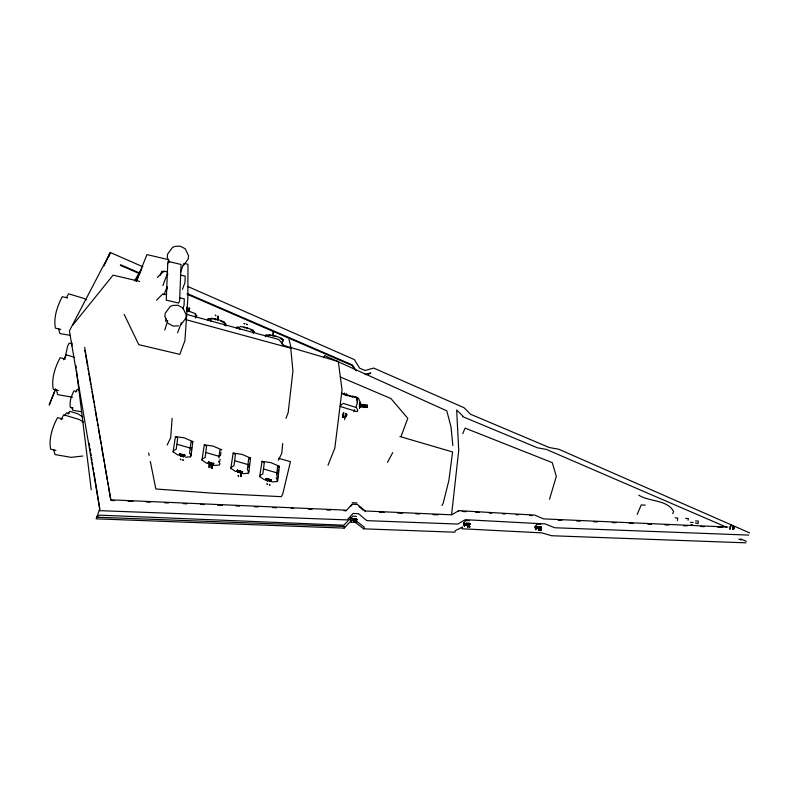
<?xml version="1.0" encoding="UTF-8"?>
<svg xmlns="http://www.w3.org/2000/svg" width="789" height="789" viewBox="0 0 789 789"><rect width="100%" height="100%" fill="white"/><g stroke="black" fill="none" stroke-linecap="round" stroke-linejoin="round"><path stroke-width="1.18" d="M211.639 464.948L211.669 468.341L212.28 464.977L212.28 468.37L212.478 464.968M240.507 473.203L240.537 476.586L241.148 473.232L241.148 476.615L241.335 473.222M537.901 526.894L538.779 527.417L537.526 527.466M209.154 464.228L209.174 467.65L209.312 464.179L209.825 464.188L209.785 467.68L209.982 464.248M186.954 310.896L187.042 307.207L186.894 311.3M189.449 311.596L189.538 307.947L189.113 311.438M218.306 319.851L218.405 316.202L217.744 320.009M217.695 319.752L217.794 316.162L217.478 319.811M237.913 471.329L238.692 470.54L239.146 471.053L237.913 471.329L238.031 470.609L239.136 471.112M360.859 405.004L360.967 404.057L360.898 404.55M360.869 406.207L360.82 406.611M273.339 335.798C272.807 329.851 274.099 330.699 272.876 335.66M164.773 330.098L167.732 320.63M166.972 289.218L167.071 286.782L164.063 294.849M167.524 275.361L167.623 272.915L162.909 285.598M343.195 416.286L342.387 417.509M344.576 394.944L344.655 393.001M345.562 416.128L345.503 417.509L342.613 416.819L343.876 412.469L342.722 414.097M188.768 311.616L188.926 307.907L188.61 311.566M246.75 328.559L247.154 327.987L246.622 327.829M272.728 335.927L273.605 335.759M347.002 415.083L347.199 414.925M346.203 395.19L346.243 394.589L346.036 395.19M172.13 418.338L170.671 437.826L167.179 444.996M361.569 406.818L361.618 406.197C369.41 406.079 369.232 408.613 361.569 406.818L361.638 406.236M276.791 476.102L277.097 472.887L263.763 469.07M282.728 443.526L281.791 453.261L278.379 460.312M361.638 405.191C360.958 403.406 365.997 406.877 367.378 405.566C363.078 403.12 356.806 405.635 367.368 405.802L367.437 405.073M360.977 404.175L360.829 405.299M698.107 523.166L698.314 521.125L695.582 520.868M451.633 514.231L458.734 450.341L456.663 409.964L462.768 415.961L462.541 416.582L537.437 447.797L546.382 449.424L726.541 527.2M367.388 405.654L361.747 405.053M177.91 455.046L173.097 451.831L175.444 436.573L184.261 437.875L192.832 441.544L191.135 455.529L190.494 456.801L185.395 457.186M190.494 456.801L190.918 453.3M191.342 449.809L191.619 447.481M206.767 463.301L201.964 460.076L204.302 444.828L213.129 446.12L221.699 449.799L219.884 450.065L218.878 457.876M219.786 461.555L220.062 459.228M220.486 455.726L220.91 452.235M235.635 471.546L230.832 468.331L233.169 453.073L241.996 454.375L250.567 458.044L248.87 472.029L248.219 473.301L243.12 473.686M248.219 473.301L248.505 470.974M248.929 467.473L249.354 463.981M264.502 479.801L259.689 476.586L262.037 461.328L270.854 462.63L279.424 466.299L277.738 480.284L277.087 481.556L271.988 481.941M277.087 481.556L277.649 476.891M278.073 473.4L278.497 469.899M359.449 405.151L359.537 404.017M276.614 474.376L277.61 466.565L279.424 466.299L278.783 467.571M359.459 404.678L359.557 403.929L359.419 405.25M65.093 357.683L67.647 346.016L69.225 343.166L72.006 343.826M367.23 407.499L367.299 406.759M359.419 405.96L359.409 406.601L359.419 406.029M359.577 406.236L359.794 404.875L360.04 406.157M734.47 528.482L734.49 528.64M345.434 416.513L345.69 413.752L345.493 414.718M732.794 529.084L733.05 526.332L732.853 527.299M345.612 415.813L345.819 414.511L346.312 415.142L345.621 415.625M346.312 415.3C346.637 413.199 346.687 416.365 345.809 414.689M346.647 394.322L346.47 395.299L347.13 394.737L346.637 394.106L346.44 395.407L347.121 394.914L346.627 394.283M346.282 395.25L346.479 394.283L346.608 395.2M732.557 528.669L732.744 527.673L732.577 528.255M732.685 527.516L732.764 526.707L732.596 527.289M345.207 414.955L345.276 414.541M732.557 527.535L732.764 526.736L732.577 527.693M539.311 527.594L539.568 526.884L539.42 528.374L538.384 527.802L537.881 528.324L539.045 528.482L539.242 526.874L539.035 528.433L539.568 526.884L540.524 527.003L539.824 527.851M466.269 523.393L465.895 524.695L469.12 524.833L469.494 523.531L466.269 523.393L465.835 524.537L469.06 524.665L469.445 523.383L467.907 523.462M537.743 526.924L537.24 528.423L537.822 526.815L537.398 528.324L540.603 528.364L540.978 527.062L537.743 526.924L537.319 528.078L540.544 528.206L540.929 526.914L539.39 526.993M240.28 471.911L241.513 471.457M353.166 518.925L352.772 520.217L356.056 520.543L356.45 519.241L353.166 518.925L352.732 520.069L356.017 520.375L356.411 519.093L354.833 519.083M275.262 336.508L275.982 336.439M215.782 319.466L214.924 319.21M276.002 336.666L275.144 336.41M355.997 406.966L357.634 401.917L356.796 397.114L352.515 396.108M343.018 416.967L343.185 416.454M344.803 417.381L344.971 416.888L344.655 419.689M352.93 519.497L352.466 520.286L352.91 518.777L352.604 520.395L353.245 518.807L352.93 519.497L354.241 519.487L353.59 518.856M733.76 527.397L733.74 527.821M345.227 415.625L345.345 415.192M353.876 411.7L354.626 409.629M109.04 255.863L110.065 253.101L104.02 265.893M160.325 275.203L161.804 271.219L164.132 271.771M167.879 262.165L168.698 259.946M180.395 272.58L183.699 263.684M165.503 321.261L166.321 319.032M93.921 472.562L99.769 509.053L96.13 518.837L344.122 528.107L349.833 522.101L355.385 522.397L363.729 528.837L454.839 532.2L455.431 530.612L462.561 526.983L461.9 528.758L541.865 532.871L551.708 535.741L745.852 542.832M182.437 289.395L184.961 282.6L185.218 276.15L180.464 275.026M84.67 347.308L110.894 500.463L114.573 500.63M182.782 308.755L184.044 305.353L184.301 298.903L179.547 297.778M177.604 332.78L181.322 322.77M344.122 528.107L344.724 526.5L96.731 517.229L99.355 515.148L343.826 525.198L349.635 519.142L350.464 520.405M356.332 522.338L355.878 522.752L356.569 521.697M364.982 511.617L365.218 510.986L357.486 504.496L352.219 504.181L346.608 510.177L111.131 499.841M363.729 528.837L364.321 527.23L356.017 520.701M401.128 436.228L407.795 418.308L390.959 398.563L340.148 376.935M458.557 511.262L458.794 510.631L534.715 515.109L543.621 518.886L727.892 527.062M469.386 526.569L468.913 523.985M536.027 526.628L536.747 528.6M540.495 529.084L540.652 528.768M540.869 530.109L541.106 529.478M285.993 418.269L288.182 412.568L292.936 371.096L290.766 348.245L185.701 319.604M55.477 389.056L49.194 405.092L55.605 389.164M328.007 465.254L334.822 448.162L342.051 389.924L338.303 361.559L283.872 345.464L278.714 339.457L186.52 314.357M637.187 514.428L641.22 504.94L645.224 505.138M672.701 513.659L673.609 511.469C667.316 499.486 649.13 501.972 638.774 495.147M136.211 281.357L146.971 254.581L168.027 259.561M196.116 316.902L196.777 315.304L195.149 314.781M207.596 320.176L208.247 318.578L213.257 318.943M224.323 325.265L224.599 322.02L217.922 319.506L211.265 318.204M236.453 328.431L237.114 326.833L239.54 327.474L239.787 329.615M265.321 336.676L265.982 335.078L270.982 335.453M282.718 341.647L283.379 340.049L280.332 338.55M323.658 357.762L324.565 355.592L446.811 410.852L451.022 427.076L452.837 445.519M108.162 257.618L110.065 253.101M136.25 281.594L141.399 269.404M462.758 433.634L465.125 428.121L552.29 462.64L556.314 476.388L549.529 499.259M733.77 527.269L732.971 528.383M173.097 451.831L173.748 450.558L176.253 449.158L177.683 438.003L175.444 436.573M192.191 442.816L192.832 441.544L191.017 441.82L189.587 452.965L191.135 455.529M201.964 460.076L202.605 458.803L205.12 457.403L206.55 446.258L204.302 444.828M230.832 468.331L231.473 467.058L233.978 465.658L235.408 454.503L233.169 453.073M249.916 459.316L250.567 458.044L248.752 458.32L247.322 469.465L248.87 472.029M259.689 476.586L260.34 475.313L262.845 473.913L264.276 462.758L262.037 461.328M675.049 517.811L677.781 518.067L677.347 520.533M685.68 518.363L688.412 518.62L688.067 520.217M690.385 522.298L693.117 522.555M387.498 462.364L392.735 452.59M66.384 297.729L68.574 293.804L84.216 298.518L86.228 299.81M63.613 359.774L66.335 354.863L74.156 357.23M75.705 392.094L77.204 389.391L79.551 390.101M60.97 419.699L63.702 414.797L79.344 419.521L83.368 422.095M64.846 415.675L66.424 412.825L69.195 413.475M68.17 414.008L69.679 411.306L77.874 413.781L82.845 416.977M441.968 505.493L443.083 503.569L448.872 480.511L452.58 451.959L399.875 436.514M134.574 280.785L141.862 268.299M269.453 480.402L269.651 481.398L270.38 481.162L269.157 479.929L270.499 480.028M273.694 331.962L272.974 331.922M208.927 462.709L209.894 462.305L210.19 462.985M360.06 405.94L359.804 404.658M72.726 325.176L113.083 275.134L139.692 281.426M183.344 265.646L188.216 259.019L188.561 255.804L185.277 248.801L180.188 246.168L174.971 246.355L172.485 247.509L167.603 254.137L167.268 257.352L169.546 262.402M180.967 324.743L185.839 318.105L186.184 314.89L182.9 307.888L177.811 305.254L172.594 305.451L170.108 306.596L165.226 313.233L164.891 316.438L167.662 322.474M463.942 522.801L465.737 520.543L469.258 520.691M353.876 519.764L354.32 519.221L353.216 518.955M180.07 454.454L181.292 454.237L180.72 455.095L180.07 454.346L181.332 454.286L180.444 455.016M266.662 479.209L267.954 479.179L267.284 479.781M350.385 506.518L351.983 504.802M208.927 462.768L210.032 462.344L209.795 463.291M157.405 277.452L163.816 271.081L167.376 271.929M156.488 300.214L162.899 293.843L166.469 294.692M466.486 523.324L466.181 524.133M359.488 407.706L360.326 407.104L359.705 406.345L359.478 407.923L360.307 407.331L359.695 406.562M733.011 527.269L733.701 526.776L733.208 526.145L732.971 528.206L733.662 527.713L733.168 527.082M266.662 479.091L268.004 479.475M209.825 464.198L209.312 464.179M466.723 524.261L467.236 523.354M215.141 319.16L215.2 319.052M458.794 510.631L451.732 514.813L365.218 510.986M539.755 527.841L540.465 526.953M466.388 524.202L467.295 523.403L466.299 523.472M365.001 374.42L370.771 372.872L370.544 373.493L365.928 374.736M215.111 319.062L215.762 319.239M246.641 328.441L247.125 328.106L246.543 327.938M246.346 328.471L247.213 328.707M357.013 398.544L358.502 398.376L360.257 402.282M82.825 456.042L71.089 457.344L55.023 454.563L53.741 449.779M214.253 465.431L219.362 465.046L220.003 463.784L218.454 461.22M178.472 325.887L173.264 326.084L168.165 323.451M99.177 510.641L347.17 519.912L353.058 513.442L358.601 513.747L366.777 520.641L457.886 524.074L465.254 519.685L545.209 523.926L554.657 527.742L748.731 535.09M128.065 501.222L132.976 501.439M146.458 502.031L150.147 502.189M164.862 502.83L168.54 502.997M183.255 503.638L186.934 503.806M200.426 504.398L204.104 504.556M217.596 505.147L222.498 505.364M235.99 505.956L239.669 506.114M254.393 506.765L258.072 506.923M272.787 507.574L276.466 507.731M291.18 508.372L293.636 508.481M308.351 509.132L312.03 509.29M326.745 509.941L330.433 510.098M343.915 510.69L346.371 510.799M379.46 512.248L384.282 512.465M397.548 513.047L402.37 513.254M540.741 524.231L537.22 524.074L535.415 526.332L536.264 526.371M468.982 523.413L467.798 523.935L468.272 524.31M415.852 513.856L419.541 514.014M433.062 514.615L437.974 514.832M558.129 520.168L561.817 520.326M576.552 520.987L580.24 521.144M593.752 521.746L597.441 521.904M612.185 522.565L615.864 522.722M629.385 523.324L633.064 523.492M647.808 524.143L651.497 524.31M665.009 524.902L668.697 525.07M683.432 525.721L687.12 525.888M700.632 526.49L704.321 526.648M717.832 527.249L722.744 527.466M462.226 511.479L465.904 511.696M475.698 512.268L479.377 512.485M489.17 513.067L491.616 513.215M502.642 513.856L505.088 514.004M516.114 514.655L518.56 514.803M529.587 515.444L532.033 515.592M469.041 523.462L468.163 523.413L468.341 524.31M352.121 502.682L357.013 502.997M356.421 516.42L352.841 516.075L351.066 518.304L351.924 518.383M270.242 479.633L269.424 479.544L269.394 480.452M246.336 328.273L247.243 328.372M183.423 455.766L182.555 455.233L183.038 454.74L183.896 455.45M70.221 335.355L59.885 333.569L58.613 328.786M72.578 397.222L57.656 394.638L56.384 389.855M81.08 411.69L72.657 410.231L71.986 407.726M240.132 326.459L246.789 327.76L253.466 330.275M268.99 334.714L275.657 336.006L282.334 338.52M184.458 263.447L187.979 264.285L187.831 298.735L184.902 340.661L179.803 354.379L138.795 344.675L124.169 314.397M67.667 297.946L62.292 296.674C57.301 306.004 53.366 317.622 55.417 328.155L60.792 329.427M65.438 359.005L60.142 357.752C55.151 367.082 51.216 378.71 53.267 389.243L58.554 390.496M76.73 391.561L73.959 390.91C71.345 395.792 69.284 401.887 70.359 407.41L73.13 408.061M62.795 418.939L57.508 417.687C52.508 427.017 48.583 438.645 50.634 449.168L55.92 450.42M241.552 471.506L240.625 471.28L240.665 472.236M190.504 448.132L177.17 444.325M219.362 456.387L206.028 452.57M248.229 464.632L234.895 460.825M208.247 318.578L210.673 319.229L210.919 321.37M265.982 335.078L268.408 335.729M695.375 522.91L697.88 523.59M691.006 524.567L692.673 525.02M278.596 458.32L290.46 461.644L282.748 494.013L281.278 496.675L213.178 493.214L155.837 488.983L150.324 461.437M266.781 479.584L267.53 479.801M358.502 398.376L341.499 393.228L352.604 397.123M281.742 339.536L283.379 340.049M189.064 311.251L195.731 313.766M139.811 273.053L120.589 264.739L120.352 265.37L139.584 273.675M187.318 293.577L352.446 364.952L356.233 370.899M187.082 294.208L352.21 365.573L354.744 369.548M738.78 539.074L741.039 540.051M142.917 266.79L110.302 252.48L69.393 330.907L99.769 509.053M187.9 286.535L354.35 359.597L359.666 368.207L365.129 370.514L373.641 368.059L464.05 407.716L470.471 414.215L549.312 447.55L558.73 449.227L749.55 532.881M740.763 538.907L746.394 541.372M342.495 414.827L343.097 415.103M250.458 329.792L254.512 331.804L252.874 331.291L253.121 333.431M220.575 321.034L225.644 323.549L225.871 325.995M539.143 528.393L539.568 526.884M537.526 527.417L538.739 527.466L538.709 526.894M358.975 506.568L363.265 510.177M183.176 455.756L182.831 454.789L183.906 455.332M211.876 464.011L211.906 462.995L212.774 463.528M733.198 526.322L733.701 526.953L733.011 527.446L733.218 526.371L732.971 529.123C734.145 527.249 734.076 529.478 733.129 528.048M733.662 527.89L733.159 527.259L732.932 529.35L733.622 528.857L733.119 528.226M346.598 395.042L347.091 395.674M346.588 395.22L347.091 395.851M345.848 413.752L346.341 414.383L345.651 414.876L345.848 413.574L346.351 414.205L345.661 414.689L345.858 413.791L345.612 416.553L346.272 416.099L345.779 415.468L345.572 416.77L346.263 416.286L345.769 415.655M211.807 463.991L211.689 463.044L212.685 463.705M276.18 477.72L277.738 480.284M535.12 526.342L535.948 529.892L534.883 526.973M464.543 523.097L465.115 525.464L464.396 523.492M463.636 522.801L464.465 526.362L463.399 523.432M288.961 339.418L291.269 348.304M350.553 517.337L351.322 521.845L350.316 517.969M148.648 453.054L149.131 455.45M356.52 397.893L357.348 402.696M84.857 350.355L85.281 352.772M85.695 355.198L87.589 366.096M88.003 368.512L88.427 370.938M88.851 373.355L90.735 384.253M91.159 386.669L91.573 389.095M91.997 391.512L93.891 402.41M94.305 404.826L94.729 407.252M95.144 409.669L97.037 420.567M97.461 422.993L97.875 425.409M98.3 427.835L101.031 443.566M101.446 445.992L104.178 461.723M104.592 464.149L107.324 479.89M107.748 482.306L108.162 484.732M108.586 487.148L110.687 499.259M89.246 443.369L89.64 445.805M90.025 448.241L90.419 450.667M90.804 453.103L91.199 455.529M91.583 457.965L91.978 460.401M92.362 462.827L92.757 465.263M93.141 467.699L93.536 470.126M75.892 365.544L76.188 367.98M76.494 370.416L91.238 489.722M215.88 319.427L215.949 320.028M281.979 341.676L282.344 344.892M195.268 315.856L195.504 317.997M71.641 342.258L71.898 345.888M367.418 405.221L367.368 405.802M180.336 455.174L180.839 456.249L180.326 455.647L181.105 455.184L180.336 455.174M267.51 480.57L266.938 480.629L267.51 480.57M346.381 414.945L346.558 414.472L346.381 414.945M167.722 263.96L166.272 300.145L178.718 303.084L179.626 300.648L181.075 264.473L168.629 261.524L167.722 263.96M730.072 526.677L729.963 529.399L731.225 525.04L730.072 526.677M183.59 456.397L182.713 456.584L183.59 456.397M238.83 472.177L237.953 472.364L238.83 472.177M361.717 406.315L367.27 407.223L361.717 406.315M360.228 406.799L359.478 407.923L360.228 406.799M466.102 523.659L465.757 524.882L466.102 523.659M466.427 523.679L466.082 524.892L466.427 523.679M467.847 523.738L467.502 524.951L467.847 523.738M468.173 523.748L467.828 524.971L468.173 523.748M469.544 523.807L469.199 525.03L469.544 523.807M469.869 523.827L469.524 525.04L469.869 523.827M541.027 527.348L540.682 528.571L541.027 527.348M541.353 527.358L540.357 529.202L540.84 528.462L539.627 528.383L540.14 527.861L540.79 528.541L541.353 527.358M734.372 527.535L734.372 527.535M353.294 519.211L352.93 520.424L353.294 519.211M354.734 519.349L353.926 521.085L354.734 519.349M355.07 519.379L354.705 520.602L355.07 519.379M356.46 519.517L356.293 521.016L355.523 521.312L356.46 519.517M356.796 519.547L356.431 520.77L356.796 519.547M184.587 455.036L183.985 456.348L184.587 455.036M208.562 461.881L208.01 463.36L208.562 461.881M208.888 461.979L208.335 463.459L208.888 461.979M210.969 462.571L210.426 464.05L210.969 462.571M211.294 462.67L210.752 464.139L211.294 462.67M237.42 470.136L236.828 471.457L237.42 470.136M237.755 470.224L237.154 471.546L237.755 470.224M239.836 470.826L239.659 472.355L239.836 470.826M240.162 470.915L239.57 472.236L240.162 470.915M242.312 471.536L241.72 472.858L242.312 471.536M242.637 471.625L242.134 473.065L242.637 471.625M359.902 403.011L359.676 404.372L360.514 403.781L359.902 403.011M359.883 403.238L359.666 404.599L360.504 403.998L359.883 403.238M356.086 519.221L355.306 519.99L356.086 519.221L354.754 519.576L356.086 519.221M467.68 524.399L466.97 525.592L468.084 523.354L467.946 524.843L466.398 524.784L467.68 524.399M469.425 524.458L468.873 525.661L469.376 525.02L468.143 524.853L469.425 524.458M354.162 522.348L354.813 522.318L354.162 522.348M468.212 526.746L467.502 526.983L468.212 526.746M469.958 526.805L469.258 527.042L469.958 526.805M539.696 530.287L538.986 530.514L539.696 530.287M541.441 530.346L540.731 530.583L541.441 530.346M466.427 523.827L465.589 524.774L466.338 523.275L466.427 523.827M469.869 523.965L469.031 524.912L469.78 523.423L469.869 523.965M540.761 528.107L539.814 528.393L540.761 528.107M541.343 527.506L540.504 528.452L541.264 526.963L541.343 527.506M467.611 525.089L466.901 525.316L467.611 525.089M469.356 525.149L468.646 525.375L469.356 525.149M539.084 528.63L538.384 528.847L539.084 528.63M540.84 528.689L540.13 528.906L540.84 528.689M182.131 454.997L181.924 455.855L182.131 454.997M213.474 463.962L213.267 464.81L213.474 463.962M266.317 479.061L265.696 479.702L266.287 478.39L265.745 479.86L266.317 479.061M268.733 479.751L268.516 480.6L268.733 479.751M355.06 519.527L353.659 521.075L355.02 518.984L355.06 519.527M356.786 519.695L355.967 520.622L356.746 519.152L356.786 519.695M179.695 453.636L179.142 455.115L179.695 453.636M180.02 453.724L179.478 455.204L180.02 453.724M182.101 454.326L181.559 455.795L182.101 454.326M182.437 454.415L181.884 455.894L182.437 454.415M184.912 455.125L184.32 456.446L184.912 455.125M213.444 463.281L212.902 464.76L213.444 463.281M213.78 463.38L213.227 464.849L213.78 463.38M266.613 478.479L266.071 479.959L266.613 478.479M268.704 479.071L268.152 480.55L268.704 479.071M269.029 479.17L268.477 480.649L269.029 479.17M271.179 479.781L270.588 481.103L271.179 479.781M271.505 479.88L270.913 481.201L271.505 479.88M181.066 455.795L180.346 455.874L181.066 455.795M182.91 456.427L183.482 456.772L182.732 456.111L183.6 455.904L183.452 456.663L182.9 456.436M238.15 472.207L238.722 472.552L238.15 472.207M269.503 481.182L270.272 481.241L269.503 481.024L269.631 481.714C271.16 481.122 268.536 481.27 269.66 480.511L270.282 481.014L269.503 481.191M243.979 327.317L244.551 327.652L243.979 327.317M266.919 480.393L267.589 480.965L266.84 480.018L267.796 480.166L266.919 480.373M733.898 527.88L733.711 528.886L733.898 527.88M340.818 405.063L340.286 406.522L357.289 411.68L357.821 410.211L356.49 407.627L343.264 403.357L340.818 405.063M355.583 520.77L356.174 520.918L355.583 520.77M182.801 455.657L183.235 456.624L183.886 456.081L182.801 455.657M238.041 471.437L238.298 472.424L239.057 472.049L238.041 471.437M266.909 479.692L267.333 480.659L267.984 480.116L266.909 479.692M180.405 459.168L180.829 459.662L180.405 459.168M182.89 459.849L183.324 460.352L182.89 459.849M238.13 475.668L238.564 476.171L238.13 475.668M266.998 483.913L267.422 484.416L266.998 483.913M269.493 484.604L269.917 485.107L269.493 484.604M244.827 323.707L244.107 323.677L244.827 323.707M244.748 327.504L243.781 327.465L244.748 327.504M215.387 315.196L215.821 315.679L215.387 315.196M246.75 324.19L247.174 324.673L246.75 324.19M353.738 519.813L353.285 520.484L354.054 520.75L354.527 520.04L353.738 519.813M355.514 519.971L355.07 520.641L355.75 521.223L356.312 520.198L355.514 519.971M538.571 528.482L538.266 528.877L539.124 528.906L538.571 528.482M468.656 524.468L468.528 525.119L469.287 524.793L468.656 524.468M538.384 527.949L538.266 528.6L539.015 528.265L538.384 527.949M180.928 455.864L180.967 455.943M238.929 471.911L237.972 471.763L238.929 471.911M466.91 524.409L466.684 524.991L467.532 524.734L466.91 524.409M353.738 519.961L353.511 520.543L354.291 520.434L353.738 519.961M355.514 520.119L355.297 520.701L356.155 520.484L355.514 520.119M354.458 522.279L354.458 522.279M356.233 522.436L356.233 522.436M238.426 472.246L238.426 472.246M183.206 456.466L183.206 456.466M267.313 480.501L267.313 480.501M269.808 481.221L269.877 481.211M244.284 327.248L244.284 327.248M246.77 327.948L246.77 327.948M275.637 336.193L275.637 336.193M181.292 455.687L180.365 455.815L180.326 454.967L181.292 455.687"/></g></svg>
